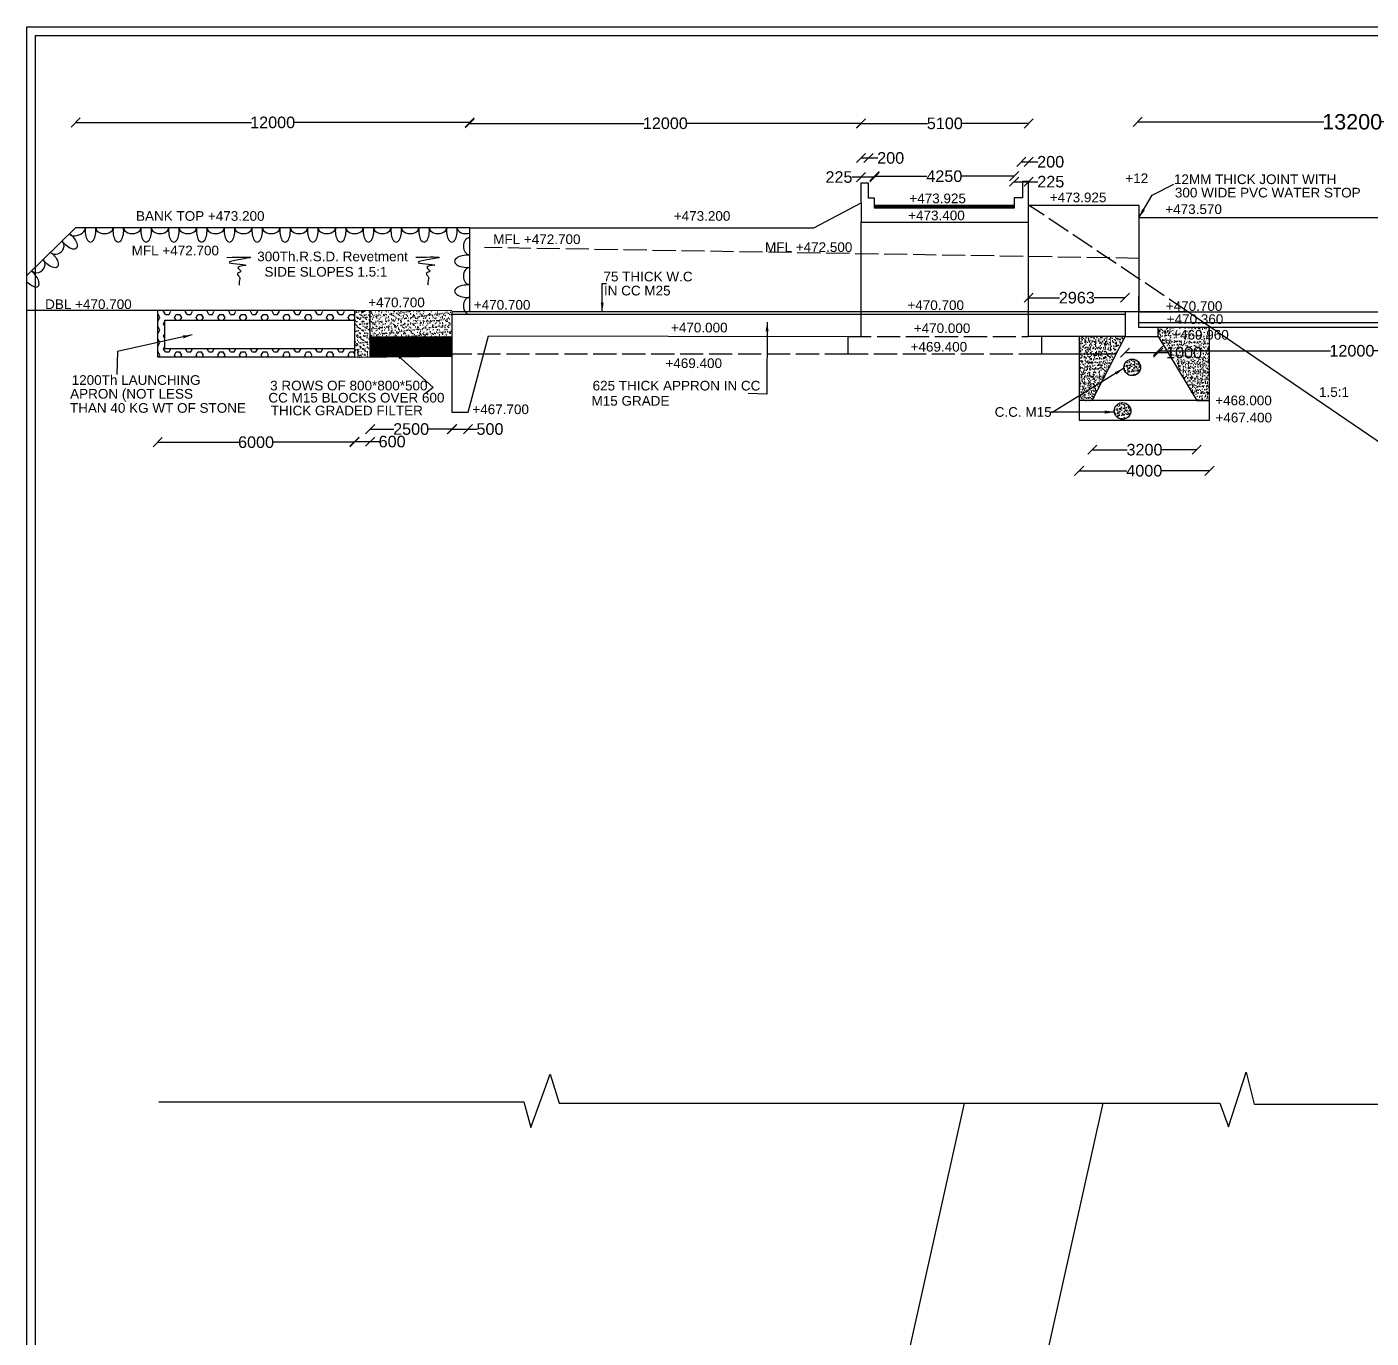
# Model space of a CAD drawing. Header units: millimetres. Extents: x 5124 to 6568637, y 2311 to 91879094.
# Drawn here: x 3337340 to 3351268, y 45951440 to 45965025 of the extents above; entities that cross this region are included whole.
import ezdxf

# ---------------------------------------------------------------- set-up
doc = ezdxf.new("R2010")
doc.units = ezdxf.units.MM
doc.header["$MEASUREMENT"] = 0
doc.linetypes.add('ACAD_ISO02W100', pattern=[15, 12, -3])
for name, color, linetype in [('DIMENSION', 7, 'Continuous'), ('DRAWING', 7, 'Continuous'), ('TEXT', 7, 'Continuous')]:
    doc.layers.add(name, color=color, linetype=linetype)
doc.styles.get("Standard").update_dxf_attribs({"font": 'arial.ttf', "height": 120})
doc.dimstyles.get("Standard").update_dxf_attribs({"dimtxt": 200, "dimasz": 110, "dimexe": 0.18, "dimexo": 0.0625, "dimgap": 0.09, "dimtad": 0, "dimtih": 1, "dimtoh": 1, "dimdec": 0, "dimzin": 0, "dimdsep": 46, "dimtxsty": 'Standard', "dimblk": 'OBLIQUE', "dimcen": 0.09, "dimse1": 1, "dimse2": 1, "dimadec": 0, "dimazin": 0, "dimtfac": 1, "dimtdec": 0, "dimtofl": 0, "dimtmove": 0, "dimatfit": 3, "dimfxl": 1, "dimtolj": 1, "dimtzin": 0, "dimarcsym": 0})
pattern_1 = [(50, (0, 0), (71.72601826, -6.2752135), [7.5, -82.5]), (355, (0, 0), (-13.87513336, 75.21921337), [6, -66]), (100.4514, (5.98, -0.52), (57.85093817, 68.94395421), [6.374019, -70.1142112]), (46.1842, (0, 20), (106.72410486, -16.55190143), [11.25, -123.75]), (96.6356, (8.89, 18.62), (93.46627055, 97.4117871), [9.5610288, -105.1713]), (351.1842, (0, 20), (93.46619451, 97.4118601), [9, -99]), (21, (10, 15), (59.69070521, -40.26188907), [7.5, -82.5]), (326, (10, 15), (24.33153319, 72.5150045), [6, -66]), (71.4514, (14.974, 11.645), (84.02226286, 32.25304967), [6.374019, -70.1142112]), (37.5, (0, 0), (1.215985532, 33.289385383), [0, -65.2, 0, -67, 0, -66.25]), (7.5, (0, 0), (26.306953744, 39.441171188), [0, -38.2, 0, -63.7, 0, -25.25]), (327.5, (-22.3, 0), (53.382243617, -2.255487173), [0, -25, 0, -78, 0, -103.5]), (317.5, (-32.3, 0), (58.318616934, 10.010498233), [0, -32.5, 0, -51.8, 0, -73.5])]
pattern_2 = [(37.5, (0, 0), (-1.574833953, 48.170594225), [0, -38, 0, -42.5, 0, -40.625]), (7.5, (0, 0), (44.24441763, 70.55365163), [0, -20.5, 0, -34.25, 0, -13.125]), (327.5, (-30.75, 0), (77.853546544, 0.14147634), [0, -12.5, 0, -45, 0, -58.75]), (317.5, (-30.75, 0), (75.15316511, 21.94188912), [0, -6.25, 0, -29.5, 0, -33.75])]

# ---------------------------------------------------------------- blocks, each defined once
blk = doc.blocks.new('_Oblique')
at = {"color": 0, "linetype": 'ByBlock', "lineweight": -2}
blk.add_line((-0.5, -0.5), (0.5, 0.5), dxfattribs=at)
blk = doc.blocks.new('*D34')
at = {"layer": 'Defpoints', "color": 0, "transparency": 16777216}
for p in [(3348850, 45964042), (3353295, 45964041), (3353295, 45964019)]:
    blk.add_point(p, dxfattribs=at)
at = {"layer": 'DIMENSION', "color": 0, "lineweight": -2, "transparency": 16777216}
for p, q in [((3348850, 45964041), (3350779, 45964041)), ((3353295, 45964041), (3351366, 45964041))]:
    blk.add_line(p, q, dxfattribs=at)
at = {"layer": 'DIMENSION', "color": 0, "lineweight": -2, "transparency": 16777216, "xscale": 95, "yscale": 95, "zscale": 95, "rotation": 180}
blk.add_blockref('_Oblique', (3348850, 45964041), dxfattribs=at)
at = {"layer": 'DIMENSION', "color": 0, "lineweight": -2, "transparency": 16777216, "xscale": 95, "yscale": 95, "zscale": 95}
blk.add_blockref('_Oblique', (3353295, 45964041), dxfattribs=at)
at = {"layer": 'DIMENSION', "color": 0, "transparency": 16777216, "insert": (3351072, 45964041), "char_height": 160, "attachment_point": 5}
blk.add_mtext('\\A1;13200', dxfattribs=at)
blk = doc.blocks.new('*D37')
at = {"layer": 'Defpoints', "color": 0, "transparency": 16777216}
for p in [(3347720, 45962219), (3347720, 45962074), (3348718, 45962074)]:
    blk.add_point(p, dxfattribs=at)
at = {"layer": 'DIMENSION', "color": 0, "lineweight": -2, "transparency": 16777216}
for p, q in [((3347720, 45962219), (3348039, 45962219)), ((3348718, 45962219), (3348399, 45962219))]:
    blk.add_line(p, q, dxfattribs=at)
at = {"layer": 'DIMENSION', "color": 0, "lineweight": -2, "transparency": 16777216, "xscale": 95, "yscale": 95, "zscale": 95, "rotation": 180}
blk.add_blockref('_Oblique', (3347720, 45962219), dxfattribs=at)
at = {"layer": 'DIMENSION', "color": 0, "lineweight": -2, "transparency": 16777216, "xscale": 95, "yscale": 95, "zscale": 95}
blk.add_blockref('_Oblique', (3348718, 45962219), dxfattribs=at)
at = {"layer": 'DIMENSION', "color": 0, "transparency": 16777216, "insert": (3348219, 45962219), "char_height": 120, "attachment_point": 5}
blk.add_mtext('\\A1;2963', dxfattribs=at)
blk = doc.blocks.new('*D38')
at = {"layer": 'Defpoints', "color": 0, "transparency": 16777216}
for p in [(3348718, 45961818), (3349061, 45961818), (3349061, 45961650)]:
    blk.add_point(p, dxfattribs=at)
at = {"layer": 'DIMENSION', "color": 0, "lineweight": -2, "transparency": 16777216}
for p, q in [((3348718, 45961650), (3349061, 45961650)), ((3349061, 45961650), (3349156, 45961650))]:
    blk.add_line(p, q, dxfattribs=at)
at = {"layer": 'DIMENSION', "color": 0, "lineweight": -2, "transparency": 16777216, "xscale": 95, "yscale": 95, "zscale": 95, "rotation": 180}
blk.add_blockref('_Oblique', (3348718, 45961650), dxfattribs=at)
at = {"layer": 'DIMENSION', "color": 0, "lineweight": -2, "transparency": 16777216, "xscale": 95, "yscale": 95, "zscale": 95}
blk.add_blockref('_Oblique', (3349061, 45961650), dxfattribs=at)
at = {"layer": 'DIMENSION', "color": 0, "transparency": 16777216, "insert": (3349330, 45961650), "char_height": 120, "attachment_point": 5}
blk.add_mtext('\\A1;1000', dxfattribs=at)
blk = doc.blocks.new('*D39')
at = {"layer": 'Defpoints', "color": 0, "transparency": 16777216}
for p in [(3348379, 45961153), (3349461, 45961153), (3349461, 45960644)]:
    blk.add_point(p, dxfattribs=at)
at = {"layer": 'DIMENSION', "color": 0, "lineweight": -2, "transparency": 16777216}
for p, q in [((3348379, 45960644), (3348741, 45960644)), ((3349461, 45960644), (3349099, 45960644))]:
    blk.add_line(p, q, dxfattribs=at)
at = {"layer": 'DIMENSION', "color": 0, "lineweight": -2, "transparency": 16777216, "xscale": 95, "yscale": 95, "zscale": 95, "rotation": 180}
blk.add_blockref('_Oblique', (3348379, 45960644), dxfattribs=at)
at = {"layer": 'DIMENSION', "color": 0, "lineweight": -2, "transparency": 16777216, "xscale": 95, "yscale": 95, "zscale": 95}
blk.add_blockref('_Oblique', (3349461, 45960644), dxfattribs=at)
at = {"layer": 'DIMENSION', "color": 0, "transparency": 16777216, "insert": (3348920, 45960644), "char_height": 120, "attachment_point": 5}
blk.add_mtext('\\A1;3200', dxfattribs=at)
blk = doc.blocks.new('*D40')
at = {"layer": 'Defpoints', "color": 0, "transparency": 16777216}
for p in [(3348243, 45960952), (3349593, 45960952), (3349593, 45960426)]:
    blk.add_point(p, dxfattribs=at)
at = {"layer": 'DIMENSION', "color": 0, "lineweight": -2, "transparency": 16777216}
for p, q in [((3348243, 45960426), (3348737, 45960426)), ((3349593, 45960426), (3349100, 45960426))]:
    blk.add_line(p, q, dxfattribs=at)
at = {"layer": 'DIMENSION', "color": 0, "lineweight": -2, "transparency": 16777216, "xscale": 95, "yscale": 95, "zscale": 95, "rotation": 180}
blk.add_blockref('_Oblique', (3348243, 45960426), dxfattribs=at)
at = {"layer": 'DIMENSION', "color": 0, "lineweight": -2, "transparency": 16777216, "xscale": 95, "yscale": 95, "zscale": 95}
blk.add_blockref('_Oblique', (3349593, 45960426), dxfattribs=at)
at = {"layer": 'DIMENSION', "color": 0, "transparency": 16777216, "insert": (3348918, 45960426), "char_height": 120, "attachment_point": 5}
blk.add_mtext('\\A1;4000', dxfattribs=at)
blk = doc.blocks.new('*D41')
at = {"layer": 'Defpoints', "color": 0, "transparency": 16777216}
for p in [(3349061, 45961650), (3353077, 45961669), (3353077, 45961650)]:
    blk.add_point(p, dxfattribs=at)
at = {"layer": 'DIMENSION', "color": 0, "lineweight": -2, "transparency": 16777216}
for p, q in [((3349061, 45961669), (3350849, 45961669)), ((3353077, 45961669), (3351289, 45961669))]:
    blk.add_line(p, q, dxfattribs=at)
at = {"layer": 'DIMENSION', "color": 0, "lineweight": -2, "transparency": 16777216, "xscale": 95, "yscale": 95, "zscale": 95, "rotation": 180}
blk.add_blockref('_Oblique', (3349061, 45961669), dxfattribs=at)
at = {"layer": 'DIMENSION', "color": 0, "lineweight": -2, "transparency": 16777216, "xscale": 95, "yscale": 95, "zscale": 95}
blk.add_blockref('_Oblique', (3353077, 45961669), dxfattribs=at)
at = {"layer": 'DIMENSION', "color": 0, "transparency": 16777216, "insert": (3351069, 45961669), "char_height": 120, "attachment_point": 5}
blk.add_mtext('\\A1;12000', dxfattribs=at)
blk = doc.blocks.new('*D72')
at = {"layer": 'Defpoints', "color": 0, "transparency": 16777216}
for p in [(3341928, 45964035), (3337845, 45962944), (3341928, 45962944)]:
    blk.add_point(p, dxfattribs=at)
at = {"layer": 'DIMENSION', "color": 0, "lineweight": -2, "transparency": 16777216}
for p, q in [((3337845, 45964035), (3339666, 45964035)), ((3341928, 45964035), (3340106, 45964035))]:
    blk.add_line(p, q, dxfattribs=at)
at = {"layer": 'DIMENSION', "color": 0, "lineweight": -2, "transparency": 16777216, "xscale": 95, "yscale": 95, "zscale": 95, "rotation": 180}
blk.add_blockref('_Oblique', (3337845, 45964035), dxfattribs=at)
at = {"layer": 'DIMENSION', "color": 0, "lineweight": -2, "transparency": 16777216, "xscale": 95, "yscale": 95, "zscale": 95}
blk.add_blockref('_Oblique', (3341928, 45964035), dxfattribs=at)
at = {"layer": 'DIMENSION', "color": 0, "transparency": 16777216, "insert": (3339886, 45964035), "char_height": 120, "attachment_point": 5}
blk.add_mtext('\\A1;12000', dxfattribs=at)
blk = doc.blocks.new('*D73')
at = {"layer": 'Defpoints', "color": 0, "transparency": 16777216}
for p in [(3341928, 45964035), (3345982, 45964026), (3345982, 45963405)]:
    blk.add_point(p, dxfattribs=at)
at = {"layer": 'DIMENSION', "color": 0, "lineweight": -2, "transparency": 16777216}
for p, q in [((3341928, 45964026), (3343735, 45964026)), ((3345982, 45964026), (3344175, 45964026))]:
    blk.add_line(p, q, dxfattribs=at)
at = {"layer": 'DIMENSION', "color": 0, "lineweight": -2, "transparency": 16777216, "xscale": 95, "yscale": 95, "zscale": 95, "rotation": 180}
blk.add_blockref('_Oblique', (3341928, 45964026), dxfattribs=at)
at = {"layer": 'DIMENSION', "color": 0, "lineweight": -2, "transparency": 16777216, "xscale": 95, "yscale": 95, "zscale": 95}
blk.add_blockref('_Oblique', (3345982, 45964026), dxfattribs=at)
at = {"layer": 'DIMENSION', "color": 0, "transparency": 16777216, "insert": (3343955, 45964026), "char_height": 120, "attachment_point": 5}
blk.add_mtext('\\A1;12000', dxfattribs=at)
blk = doc.blocks.new('*D74')
at = {"layer": 'Defpoints', "color": 0, "transparency": 16777216}
for p in [(3345982, 45964025), (3345982, 45963413), (3347720, 45963422)]:
    blk.add_point(p, dxfattribs=at)
at = {"layer": 'DIMENSION', "color": 0, "lineweight": -2, "transparency": 16777216}
for p, q in [((3345982, 45964025), (3346672, 45964025)), ((3347720, 45964025), (3347030, 45964025))]:
    blk.add_line(p, q, dxfattribs=at)
at = {"layer": 'DIMENSION', "color": 0, "lineweight": -2, "transparency": 16777216, "xscale": 95, "yscale": 95, "zscale": 95, "rotation": 180}
blk.add_blockref('_Oblique', (3345982, 45964025), dxfattribs=at)
at = {"layer": 'DIMENSION', "color": 0, "lineweight": -2, "transparency": 16777216, "xscale": 95, "yscale": 95, "zscale": 95}
blk.add_blockref('_Oblique', (3347720, 45964025), dxfattribs=at)
at = {"layer": 'DIMENSION', "color": 0, "transparency": 16777216, "insert": (3346851, 45964025), "char_height": 120, "attachment_point": 5}
blk.add_mtext('\\A1;5100', dxfattribs=at)
blk = doc.blocks.new('*D75')
at = {"layer": 'Defpoints', "color": 0, "transparency": 16777216}
for p in [(3346061, 45963667), (3345982, 45963405), (3346061, 45963405)]:
    blk.add_point(p, dxfattribs=at)
at = {"layer": 'DIMENSION', "color": 0, "lineweight": -2, "transparency": 16777216}
for p, q in [((3345982, 45963667), (3346061, 45963667)), ((3346061, 45963667), (3346156, 45963667))]:
    blk.add_line(p, q, dxfattribs=at)
at = {"layer": 'DIMENSION', "color": 0, "lineweight": -2, "transparency": 16777216, "xscale": 95, "yscale": 95, "zscale": 95, "rotation": 180}
blk.add_blockref('_Oblique', (3345982, 45963667), dxfattribs=at)
at = {"layer": 'DIMENSION', "color": 0, "lineweight": -2, "transparency": 16777216, "xscale": 95, "yscale": 95, "zscale": 95}
blk.add_blockref('_Oblique', (3346061, 45963667), dxfattribs=at)
at = {"layer": 'DIMENSION', "color": 0, "transparency": 16777216, "insert": (3346290, 45963667), "char_height": 120, "attachment_point": 5}
blk.add_mtext('\\A1;200', dxfattribs=at)
blk = doc.blocks.new('*D76')
at = {"layer": 'Defpoints', "color": 0, "transparency": 16777216}
for p in [(3345983, 45963469), (3345983, 45963250), (3346122, 45963250)]:
    blk.add_point(p, dxfattribs=at)
at = {"layer": 'DIMENSION', "color": 0, "lineweight": -2, "transparency": 16777216}
for p, q in [((3345983, 45963469), (3345888, 45963469)), ((3346122, 45963469), (3345983, 45963469))]:
    blk.add_line(p, q, dxfattribs=at)
at = {"layer": 'DIMENSION', "color": 0, "lineweight": -2, "transparency": 16777216, "xscale": 95, "yscale": 95, "zscale": 95, "rotation": 180}
blk.add_blockref('_Oblique', (3345983, 45963469), dxfattribs=at)
at = {"layer": 'DIMENSION', "color": 0, "lineweight": -2, "transparency": 16777216, "xscale": 95, "yscale": 95, "zscale": 95}
blk.add_blockref('_Oblique', (3346122, 45963469), dxfattribs=at)
at = {"layer": 'DIMENSION', "color": 0, "transparency": 16777216, "insert": (3345754, 45963469), "char_height": 120, "attachment_point": 5}
blk.add_mtext('\\A1;225', dxfattribs=at)
blk = doc.blocks.new('*D77')
at = {"layer": 'Defpoints', "color": 0, "transparency": 16777216}
for p in [(3346122, 45963469), (3347569, 45963478), (3347569, 45963253)]:
    blk.add_point(p, dxfattribs=at)
at = {"layer": 'DIMENSION', "color": 0, "lineweight": -2, "transparency": 16777216}
for p, q in [((3346122, 45963478), (3346664, 45963478)), ((3347569, 45963478), (3347027, 45963478))]:
    blk.add_line(p, q, dxfattribs=at)
at = {"layer": 'DIMENSION', "color": 0, "lineweight": -2, "transparency": 16777216, "xscale": 95, "yscale": 95, "zscale": 95, "rotation": 180}
blk.add_blockref('_Oblique', (3346122, 45963478), dxfattribs=at)
at = {"layer": 'DIMENSION', "color": 0, "lineweight": -2, "transparency": 16777216, "xscale": 95, "yscale": 95, "zscale": 95}
blk.add_blockref('_Oblique', (3347569, 45963478), dxfattribs=at)
at = {"layer": 'DIMENSION', "color": 0, "transparency": 16777216, "insert": (3346846, 45963478), "char_height": 120, "attachment_point": 5}
blk.add_mtext('\\A1;4250', dxfattribs=at)
blk = doc.blocks.new('*D78')
at = {"layer": 'Defpoints', "color": 0, "transparency": 16777216}
for p in [(3347720, 45963421), (3347569, 45963253), (3347720, 45963253)]:
    blk.add_point(p, dxfattribs=at)
at = {"layer": 'DIMENSION', "color": 0, "lineweight": -2, "transparency": 16777216}
for p, q in [((3347569, 45963421), (3347720, 45963421)), ((3347720, 45963421), (3347815, 45963421))]:
    blk.add_line(p, q, dxfattribs=at)
at = {"layer": 'DIMENSION', "color": 0, "lineweight": -2, "transparency": 16777216, "xscale": 95, "yscale": 95, "zscale": 95, "rotation": 180}
blk.add_blockref('_Oblique', (3347569, 45963421), dxfattribs=at)
at = {"layer": 'DIMENSION', "color": 0, "lineweight": -2, "transparency": 16777216, "xscale": 95, "yscale": 95, "zscale": 95}
blk.add_blockref('_Oblique', (3347720, 45963421), dxfattribs=at)
at = {"layer": 'DIMENSION', "color": 0, "transparency": 16777216, "insert": (3347949, 45963421), "char_height": 120, "attachment_point": 5}
blk.add_mtext('\\A1;225', dxfattribs=at)
blk = doc.blocks.new('*D79')
at = {"layer": 'Defpoints', "color": 0, "transparency": 16777216}
for p in [(3347720, 45963627), (3347644, 45963421), (3347720, 45963421)]:
    blk.add_point(p, dxfattribs=at)
at = {"layer": 'DIMENSION', "color": 0, "lineweight": -2, "transparency": 16777216}
for p, q in [((3347644, 45963627), (3347720, 45963627)), ((3347720, 45963627), (3347815, 45963627))]:
    blk.add_line(p, q, dxfattribs=at)
at = {"layer": 'DIMENSION', "color": 0, "lineweight": -2, "transparency": 16777216, "xscale": 95, "yscale": 95, "zscale": 95, "rotation": 180}
blk.add_blockref('_Oblique', (3347644, 45963627), dxfattribs=at)
at = {"layer": 'DIMENSION', "color": 0, "lineweight": -2, "transparency": 16777216, "xscale": 95, "yscale": 95, "zscale": 95}
blk.add_blockref('_Oblique', (3347720, 45963627), dxfattribs=at)
at = {"layer": 'DIMENSION', "color": 0, "transparency": 16777216, "insert": (3347948, 45963627), "char_height": 120, "attachment_point": 5}
blk.add_mtext('\\A1;200', dxfattribs=at)
blk = doc.blocks.new('*D80')
at = {"layer": 'Defpoints', "color": 0, "transparency": 16777216}
for p in [(3338694, 45961607), (3340735, 45961607), (3340735, 45960722)]:
    blk.add_point(p, dxfattribs=at)
at = {"layer": 'DIMENSION', "color": 0, "lineweight": -2, "transparency": 16777216}
for p, q in [((3338694, 45960722), (3339535, 45960722)), ((3340735, 45960722), (3339894, 45960722))]:
    blk.add_line(p, q, dxfattribs=at)
at = {"layer": 'DIMENSION', "color": 0, "lineweight": -2, "transparency": 16777216, "xscale": 95, "yscale": 95, "zscale": 95, "rotation": 180}
blk.add_blockref('_Oblique', (3338694, 45960722), dxfattribs=at)
at = {"layer": 'DIMENSION', "color": 0, "lineweight": -2, "transparency": 16777216, "xscale": 95, "yscale": 95, "zscale": 95}
blk.add_blockref('_Oblique', (3340735, 45960722), dxfattribs=at)
at = {"layer": 'DIMENSION', "color": 0, "transparency": 16777216, "insert": (3339714, 45960722), "char_height": 120, "attachment_point": 5}
blk.add_mtext('\\A1;6000', dxfattribs=at)
blk = doc.blocks.new('*D81')
at = {"layer": 'Defpoints', "color": 0, "transparency": 16777216}
for p in [(3340735, 45961607), (3340897, 45961607), (3340897, 45960728)]:
    blk.add_point(p, dxfattribs=at)
at = {"layer": 'DIMENSION', "color": 0, "lineweight": -2, "transparency": 16777216}
for p, q in [((3340735, 45960728), (3340897, 45960728)), ((3340897, 45960728), (3340992, 45960728))]:
    blk.add_line(p, q, dxfattribs=at)
at = {"layer": 'DIMENSION', "color": 0, "lineweight": -2, "transparency": 16777216, "xscale": 95, "yscale": 95, "zscale": 95, "rotation": 180}
blk.add_blockref('_Oblique', (3340735, 45960728), dxfattribs=at)
at = {"layer": 'DIMENSION', "color": 0, "lineweight": -2, "transparency": 16777216, "xscale": 95, "yscale": 95, "zscale": 95}
blk.add_blockref('_Oblique', (3340897, 45960728), dxfattribs=at)
at = {"layer": 'DIMENSION', "color": 0, "transparency": 16777216, "insert": (3341124, 45960728), "char_height": 120, "attachment_point": 5}
blk.add_mtext('\\A1;600', dxfattribs=at)
blk = doc.blocks.new('*D82')
at = {"layer": 'Defpoints', "color": 0, "transparency": 16777216}
for p in [(3340897, 45961605), (3341746, 45961627), (3341746, 45960858)]:
    blk.add_point(p, dxfattribs=at)
at = {"layer": 'DIMENSION', "color": 0, "lineweight": -2, "transparency": 16777216}
for p, q in [((3340897, 45960858), (3341141, 45960858)), ((3341746, 45960858), (3341501, 45960858))]:
    blk.add_line(p, q, dxfattribs=at)
at = {"layer": 'DIMENSION', "color": 0, "lineweight": -2, "transparency": 16777216, "xscale": 95, "yscale": 95, "zscale": 95, "rotation": 180}
blk.add_blockref('_Oblique', (3340897, 45960858), dxfattribs=at)
at = {"layer": 'DIMENSION', "color": 0, "lineweight": -2, "transparency": 16777216, "xscale": 95, "yscale": 95, "zscale": 95}
blk.add_blockref('_Oblique', (3341746, 45960858), dxfattribs=at)
at = {"layer": 'DIMENSION', "color": 0, "transparency": 16777216, "insert": (3341321, 45960858), "char_height": 120, "attachment_point": 5}
blk.add_mtext('\\A1;2500', dxfattribs=at)
blk = doc.blocks.new('*D83')
at = {"layer": 'Defpoints', "color": 0, "transparency": 16777216}
for p in [(3341743, 45961032), (3341911, 45961032), (3341911, 45960858)]:
    blk.add_point(p, dxfattribs=at)
at = {"layer": 'DIMENSION', "color": 0, "lineweight": -2, "transparency": 16777216}
for p, q in [((3341743, 45960858), (3341911, 45960858)), ((3341911, 45960858), (3342006, 45960858))]:
    blk.add_line(p, q, dxfattribs=at)
at = {"layer": 'DIMENSION', "color": 0, "lineweight": -2, "transparency": 16777216, "xscale": 95, "yscale": 95, "zscale": 95, "rotation": 180}
blk.add_blockref('_Oblique', (3341743, 45960858), dxfattribs=at)
at = {"layer": 'DIMENSION', "color": 0, "lineweight": -2, "transparency": 16777216, "xscale": 95, "yscale": 95, "zscale": 95}
blk.add_blockref('_Oblique', (3341911, 45960858), dxfattribs=at)
at = {"layer": 'DIMENSION', "color": 0, "transparency": 16777216, "insert": (3342138, 45960858), "char_height": 120, "attachment_point": 5}
blk.add_mtext('\\A1;500', dxfattribs=at)

msp = doc.modelspace()

# ---------------------------------------------------------------- hatches: boundary and pattern name
at = {"layer": 'DRAWING'}
h = msp.add_hatch(dxfattribs=at)
h.set_pattern_fill('HEX', color=256, scale=300, style=0)
h.paths.add_polyline_path([(3340734.7, 45961985.7), (3340734.7, 45962085.6), (3338693.7, 45962085.6), (3338693.7, 45961607.2), (3340734.7, 45961607.2), (3340734.7, 45961688.7), (3338768.5, 45961688.7), (3338768.5, 45961985.7)])
h = msp.add_hatch(dxfattribs=at)
h.set_pattern_fill('AR-SAND', color=256, scale=25, style=0)
h.set_pattern_definition(pattern_2)
h.paths.add_polyline_path([(3340896.6, 45962085.1), (3340734.7, 45962085.6), (3340734.7, 45961603.3), (3340896.6, 45961605.1)])
h = msp.add_hatch(dxfattribs=at)
h.set_pattern_fill('AR-SAND', color=256, scale=25, style=0)
h.set_pattern_definition(pattern_2)
h.paths.add_polyline_path([(3341743, 45962028.1), (3341742.4, 45962073.9), (3340896.6, 45962083.7), (3340896.6, 45961811.8), (3341743, 45961811.8)])
h = msp.add_hatch(dxfattribs=at)
h.set_pattern_fill('AR-CONC,_O', color=256, scale=10)
h.set_pattern_definition(pattern_1)
h.paths.add_polyline_path([(3349593.2, 45961910.7), (3349061.4, 45961910.7), (3349061.4, 45961818.4), (3349461, 45961153.2), (3349593.2, 45961153.2)])
h = msp.add_hatch(dxfattribs=at)
h.set_pattern_fill('AR-CONC,_O', color=256, scale=10)
h.set_pattern_definition(pattern_1)
h.paths.add_polyline_path([(3348718.5, 45961818.4), (3348243.5, 45961818.4), (3348243.5, 45961153.2), (3348379.1, 45961153.2)])
h = msp.add_hatch(dxfattribs=at)
h.set_pattern_fill('AR-CONC,_O', color=256, scale=10)
h.set_pattern_definition([(50, (-8901.53, 4869.25), (71.72601826, -6.2752135), [7.5, -82.5]), (355, (-8901.53, 4869.25), (-13.87513336, 75.21921337), [6, -66]), (100.4514, (-8895.55, 4868.724), (57.85093817, 68.94395421), [6.374019, -70.1142112]), (46.1842, (-8901.53, 4889.25), (106.72410486, -16.55190143), [11.25, -123.75]), (96.6356, (-8892.63, 4887.87), (93.46627055, 97.4117871), [9.5610288, -105.1713]), (351.1842, (-8901.53, 4889.25), (93.46619451, 97.4118601), [9, -99]), (21, (-8891.53, 4884.25), (59.69070521, -40.26188907), [7.5, -82.5]), (326, (-8891.53, 4884.25), (24.33153319, 72.5150045), [6, -66]), (71.4514, (-8886.554, 4880.89), (84.02226286, 32.25304967), [6.374019, -70.1142112]), (37.5, (-8901.528, 4869.247), (1.215985532, 33.289385383), [0, -65.2, 0, -67, 0, -66.25]), (7.5, (-8901.528, 4869.247), (26.306953744, 39.441171188), [0, -38.2, 0, -63.7, 0, -25.25]), (327.5, (-8923.828, 4869.247), (53.382243617, -2.255487173), [0, -25, 0, -78, 0, -103.5]), (317.5, (-8933.83, 4869.247), (58.318616934, 10.010498233), [0, -32.5, 0, -51.8, 0, -73.5])])
h.paths.add_polyline_path([(3348707.6, 45961497.6, 1), (3348879.6, 45961497.6, 1)])
h = msp.add_hatch(dxfattribs=at)
h.set_pattern_fill('AR-CONC,_O', color=256, scale=10)
h.set_pattern_definition([(50, (-9002.57, 4417.81), (71.72601826, -6.2752135), [7.5, -82.5]), (355, (-9002.57, 4417.81), (-13.87513336, 75.21921337), [6, -66]), (100.4514, (-8996.595, 4417.284), (57.85093817, 68.94395421), [6.374019, -70.1142112]), (46.1842, (-9002.57, 4437.81), (106.72410486, -16.55190143), [11.25, -123.75]), (96.6356, (-8993.68, 4436.43), (93.46627055, 97.4117871), [9.5610288, -105.1713]), (351.1842, (-9002.57, 4437.81), (93.46619451, 97.4118601), [9, -99]), (21, (-8992.57, 4432.81), (59.69070521, -40.26188907), [7.5, -82.5]), (326, (-8992.57, 4432.81), (24.33153319, 72.5150045), [6, -66]), (71.4514, (-8987.6, 4429.45), (84.02226286, 32.25304967), [6.374019, -70.1142112]), (37.5, (-9002.572, 4417.807), (1.215985532, 33.289385383), [0, -65.2, 0, -67, 0, -66.25]), (7.5, (-9002.572, 4417.807), (26.306953744, 39.441171188), [0, -38.2, 0, -63.7, 0, -25.25]), (327.5, (-9024.872, 4417.807), (53.382243617, -2.255487173), [0, -25, 0, -78, 0, -103.5]), (317.5, (-9034.87, 4417.807), (58.318616934, 10.010498233), [0, -32.5, 0, -51.8, 0, -73.5])])
h.paths.add_polyline_path([(3348606.5, 45961046.1, 1), (3348778.5, 45961046.1, 1)])

# ---------------------------------------------------------------- linework, layer by layer
at = {"layer": 'DIMENSION'}
msp.add_lwpolyline([(3338707.2, 45953886.2), (3342488.6, 45953886.2), (3342561, 45953621.2), (3342760, 45954175.4), (3342856.5, 45953874.2), (3349700.1, 45953874.2), (3349790, 45953627.2), (3349974.5, 45954194.3), (3350054.9, 45953863.5), (3359837, 45953863.5), (3359935.5, 45953601.6), (3360117.8, 45954170.3), (3360208.8, 45953876.8), (3367226.1, 45953876.8), (3367327.2, 45954151.2), (3367526.1, 45953610.5), (3367607.7, 45953858), (3377842.2, 45953858)], dxfattribs=at)
at = {"layer": 'DRAWING'}
for points in [[(3337339.5, 45965025.3), (3388705.8, 45965025.3), (3388705.8, 45927310.5), (3337339.5, 45927310.5)], [(3337429.6, 45964935.3), (3388615.7, 45964935.3), (3388615.7, 45927400.6), (3337429.6, 45927400.6)], [(3338768.5, 45961985.7), (3340734.7, 45961985.7), (3340734.7, 45961688.7), (3338768.5, 45961688.7)]]:
    msp.add_lwpolyline(points, close=True, dxfattribs=at)
for points in [[(3347719.6, 45963179.7), (3347719.6, 45963422), (3347654.7, 45963422), (3347654.7, 45963252.6), (3347569.3, 45963252.6), (3347569.3, 45963145.9), (3346122.4, 45963145.9), (3346122.4, 45963250.3), (3346061.4, 45963250.3), (3346061.4, 45963404.8), (3345981.9, 45963404.8), (3345984, 45963000.8)], [(3347719.6, 45962073.9), (3341928, 45962073.9), (3341928, 45962944.1), (3345493.9, 45962944.1), (3345982.9, 45963202.8)], [(3346122.4, 45963177.9), (3347569.3, 45963177.9)], [(3346122.4, 45963163.6), (3347569.3, 45963163.6)], [(3355416.5, 45958612.3), (3354630.5, 45958612.3), (3352958.8, 45960315.8), (3351950.8, 45960315.8), (3349370.5, 45962073.9), (3347719.6, 45962073.9), (3347719.6, 45963179.7), (3348861.9, 45963179.7), (3348861.9, 45962073.9)], [(3345984, 45961818.4), (3345984, 45963000.8), (3347719.6, 45963000.8)], [(3359935.5, 45963048.4), (3348861.9, 45963048.4)], [(3341928, 45962944.1), (3337844.6, 45962944.1), (3337339.5, 45962448.4)], [(3359935.5, 45962071.2), (3348861.9, 45962071.2), (3348861.9, 45962234.3)], [(3338693.7, 45962085.6), (3337339.5, 45962085.6)], [(3340734.7, 45962085.6), (3338693.7, 45962085.6), (3338693.7, 45961607.2), (3340734.7, 45961607.2)], [(3341742.3, 45962082.1), (3340734.7, 45962085.6), (3340734.7, 45961603.3), (3341743, 45961614.1)], [(3340896.6, 45961605.1), (3340896.6, 45962085.6)], [(3341928, 45962073.9), (3341742.4, 45962073.9), (3341743, 45962028.1)], [(3348718.5, 45962043.9), (3341743, 45962043.9), (3341743, 45961031.9), (3341910.8, 45961031.9), (3342122.6, 45961824.2), (3345848.5, 45961818.4)], [(3348718.5, 45961818.4), (3347719.6, 45961818.4), (3347719.6, 45962073.9)], [(3348718.5, 45962073.9), (3348718.5, 45961818.4), (3349061.4, 45961818.4), (3349061.4, 45961910.7)], [(3359935.5, 45961958.3), (3348861.9, 45961958.3), (3348861.9, 45962121.5)], [(3359935.5, 45961910.7), (3348861.9, 45961910.7), (3348861.9, 45962073.9)], [(3349061.4, 45961818.4), (3349461, 45961153.2), (3349593.2, 45961153.2), (3349593.2, 45961910.7)], [(3341745.6, 45961811.8), (3340896.6, 45961811.8)], [(3341745.6, 45961809.3), (3340896.6, 45961809.3)], [(3341745.6, 45961804.8), (3340896.6, 45961804.8)], [(3341745.6, 45961801), (3340896.6, 45961801)], [(3341745.6, 45961797.8), (3340896.6, 45961797.8)], [(3341745.6, 45961795.2), (3340896.6, 45961795.2)], [(3341745.6, 45961792.7), (3340896.6, 45961792.7)], [(3341745.6, 45961792.1), (3340896.6, 45961792.1)], [(3341745.6, 45961789.6), (3340896.6, 45961789.6)], [(3341745.6, 45961787), (3340896.6, 45961787)], [(3341745.6, 45961783.8), (3340896.6, 45961783.8)], [(3341745.6, 45961781.3), (3340896.6, 45961781.3)], [(3341745.6, 45961777.4), (3340896.6, 45961777.4)], [(3341745.6, 45961774.2), (3340896.6, 45961774.2)], [(3341745.6, 45961772.4), (3340896.6, 45961772.4)], [(3341745.6, 45961769.2), (3340896.6, 45961769.2)], [(3341745.6, 45961766), (3340896.6, 45961766)], [(3341745.6, 45961764.1), (3340896.6, 45961764.1)], [(3341745.6, 45961761.5), (3340896.6, 45961761.5)], [(3341745.6, 45961759.6), (3340896.6, 45961759.6)], [(3341745.6, 45961755.8), (3340896.6, 45961755.8)], [(3341745.6, 45961751.4), (3340896.6, 45961751.4)], [(3341745.6, 45961747.5), (3340896.6, 45961747.5)], [(3341745.6, 45961745.6), (3340896.6, 45961745.6)], [(3341745.6, 45961743.7), (3340896.6, 45961743.7)], [(3341745.6, 45961739.2), (3340896.6, 45961739.2)], [(3341745.6, 45961736), (3340896.6, 45961736)], [(3341745.6, 45961733.5), (3340896.6, 45961733.5)], [(3341745.6, 45961731), (3340896.6, 45961731)], [(3341745.6, 45961729), (3340896.6, 45961729)], [(3341745.6, 45961727.1), (3340896.6, 45961727.1)], [(3341745.6, 45961725.2), (3340896.6, 45961725.2)], [(3348623.8, 45961632.8), (3347856.2, 45961632.8), (3347856.2, 45961818.4)], [(3348243.5, 45961818.4), (3348243.5, 45960951.6), (3349593.2, 45960951.6), (3349593.2, 45961153.2), (3348243.5, 45961153.2)], [(3348379.1, 45961153.2), (3348718.5, 45961818.4)], [(3341745.6, 45961723.3), (3340896.6, 45961723.3)], [(3341745.6, 45961720.8), (3340896.6, 45961720.8)], [(3341745.6, 45961715.7), (3340896.6, 45961715.7)], [(3341745.6, 45961705.9), (3340896.6, 45961705.9)], [(3341745.6, 45961697.4), (3340896.6, 45961697.4)], [(3341745.6, 45961690.8), (3340896.6, 45961690.8)], [(3341745.6, 45961677.5), (3340896.6, 45961677.5)], [(3341745.6, 45961668.3), (3340896.6, 45961668.3)], [(3341745.6, 45961668.3), (3340896.6, 45961668.3)], [(3341745.6, 45961668.3), (3340896.6, 45961668.3)], [(3341745.6, 45961658), (3340896.6, 45961658)], [(3341745.6, 45961648.8), (3340896.6, 45961648.8)], [(3341745.6, 45961641.1), (3340896.6, 45961641.1)], [(3341745.6, 45961632.8), (3340896.6, 45961632.8)], [(3341745.6, 45961632.8), (3340896.6, 45961632.8)], [(3341745.6, 45961626.6), (3340896.6, 45961626.6)], [(3341745.6, 45961618.7), (3340896.6, 45961618.7)], [(3341745.6, 45961612.5), (3340896.6, 45961612.5)], [(3346083.3, 45943652.5), (3346083.3, 45949523.5), (3347055, 45953874.2)], [(3347520.3, 45943652.5), (3347520.3, 45949523.5), (3348491.9, 45953874.2)]]:
    msp.add_lwpolyline(points, dxfattribs=at)
at = {"layer": 'DRAWING', "linetype": 'ACAD_ISO02W100', "ltscale": 20}
for points in [[(3349374.5, 45962071.2), (3347719.6, 45963179.7)], [(3348861.9, 45962626.8), (3342082.8, 45962738.6)], [(3347856.2, 45961632.8), (3345848.5, 45961632.8), (3345848.5, 45961818.4), (3347719.6, 45961818.4)], [(3345848.5, 45961632.8), (3341745.6, 45961632.8)]]:
    msp.add_lwpolyline(points, dxfattribs=at)
at = {"layer": 'DRAWING'}
for centre in [(3348793.6, 45961497.6), (3348692.5, 45961046.1)]:
    msp.add_circle(centre, 86, dxfattribs=at)
at = {"layer": 'DRAWING', "extrusion": (0, 0, -1)}
for centre in [(3337765.2, 45962820.5), (3337568.8, 45962627.8)]:
    msp.add_ellipse(centre, major_axis=(88.1, -89.5), ratio=0.4615869, start_param=4.4504837, end_param=8.1175162, dxfattribs=at)
at = {"layer": 'DRAWING'}
for centre, major_axis, ratio, start_param, end_param in [((3337861.7, 45962913.5), (-79.4, -30.6), 0.5496126, 0, 3.1415927), ((3337999.1, 45962914.1), (-0.8, -118.4), 0.4683225, 4.460012, 8.1130018), ((3338143.3, 45962944.1), (-90.4, 0), 0.6756878, 0, 3.1415927), ((3338287.1, 45962914.1), (-0.8, -118.4), 0.4683225, 4.460012, 8.1130018), ((3338431.3, 45962944.1), (-90.4, 0), 0.6756878, 0, 3.1415927), ((3338575.1, 45962914.1), (-0.8, -118.4), 0.4683225, 4.460012, 8.1130018), ((3338719.3, 45962944.1), (-90.4, 0), 0.6756878, 0, 3.1415927), ((3338863.1, 45962914.1), (-0.8, -118.4), 0.4683225, 4.460012, 8.1130018), ((3339007.2, 45962944.1), (-90.4, 0), 0.6756878, 0, 3.1415927), ((3339151.1, 45962914.1), (-0.8, -118.4), 0.4683225, 4.460012, 8.1130018), ((3339295.2, 45962944.1), (-90.4, 0), 0.6756878, 0, 3.1415927), ((3339439.1, 45962914.1), (-0.8, -118.4), 0.4683225, 4.460012, 8.1130018), ((3339583.2, 45962944.1), (-90.4, 0), 0.6756878, 0, 3.1415927), ((3339727.1, 45962914.1), (-0.8, -118.4), 0.4683225, 4.460012, 8.1130018), ((3339871.2, 45962944.1), (-90.4, 0), 0.6756878, 0, 3.1415927), ((3340015, 45962914.1), (-0.8, -118.4), 0.4683225, 4.460012, 8.1130018), ((3340159.2, 45962944.1), (-90.4, 0), 0.6756878, 0, 3.1415927), ((3340303, 45962914.1), (-0.8, -118.4), 0.4683225, 4.460012, 8.1130018), ((3340447.2, 45962944.1), (-90.4, 0), 0.6756878, 0, 3.1415927), ((3340591, 45962914.1), (-0.8, -118.4), 0.4683225, 4.460012, 8.1130018), ((3340735.2, 45962944.1), (-90.4, 0), 0.6756878, 0, 3.1415927), ((3340879, 45962914.1), (-0.8, -118.4), 0.4683225, 4.460012, 8.1130018), ((3341023.2, 45962944.1), (-90.4, 0), 0.6756878, 0, 3.1415927), ((3341167, 45962914.1), (-0.8, -118.4), 0.4683225, 4.460012, 8.1130018), ((3341311.2, 45962944.1), (-90.4, 0), 0.6756878, 0, 3.1415927), ((3341455, 45962914.1), (-0.8, -118.4), 0.4683225, 4.460012, 8.1130018), ((3341599.1, 45962944.1), (-90.4, 0), 0.6756878, 0, 3.1415927), ((3341743, 45962914.1), (-0.8, -118.4), 0.4683225, 4.460012, 8.1130018), ((3341887.1, 45962944.1), (-90.4, 0), 0.6756878, 0, 2.04025), ((3341928, 45962752.7), (0, -88.2), 0.7436143, 3.1415927, 6.2831853), ((3337645.8, 45962749), (-59.9, -58.7), 0.8725923, 0, 3.1415927), ((3337449.4, 45962556.3), (-59.9, -58.7), 0.8725923, 0, 3.1415927), ((3341912.6, 45962596.1), (-140.6, 0), 0.461637, 4.6025046, 7.963866), ((3337366.2, 45962439.7), (91.9, -103.1), 0.4132328, 4.879547, 8.0554578), ((3341928, 45962443.4), (0, -88.2), 0.7436143, 3.1415927, 6.2831853), ((3341912.6, 45962286.8), (-140.6, 0), 0.461637, 4.6025046, 7.963866), ((3341928, 45962134.1), (0, -88.2), 0.7436143, 3.1415927, 6.2831853)]:
    msp.add_ellipse(centre, major_axis=major_axis, ratio=ratio, start_param=start_param, end_param=end_param, dxfattribs=at)
for points in [[(3339412.6, 45962636.6), (3339646.1, 45962632.2), (3339439.2, 45962581), (3339603.8, 45962554.3), (3339526, 45962529.9), (3339557.1, 45962494.3), (3339521.6, 45962469.9), (3339546, 45962425.4), (3339541.6, 45962401), (3339539.4, 45962349.9)], [(3341369.4, 45962637.7), (3341602.9, 45962633.2), (3341395.9, 45962582.1), (3341560.6, 45962555.4), (3341482.8, 45962531), (3341513.9, 45962495.4), (3341478.4, 45962471), (3341502.8, 45962426.5), (3341498.4, 45962402.1), (3341496.2, 45962351)]]:
    msp.add_spline(points, degree=3, dxfattribs=at)

# ---------------------------------------------------------------- texts
at = {"layer": 'TEXT'}
for s, p in [('+12', (3348721.5, 45963406.4)), ('12MM THICK JOINT WITH ', (3349225.2, 45963396.5)), ('+473.925', (3346483.3, 45963198.4)), ('+473.925', (3347938.9, 45963208.6)), ('300 WIDE PVC WATER STOP', (3349235.1, 45963258)), ('BANK TOP +473.200', (3338470.4, 45963016)), (' +473.200', (3344003.7, 45963016.2)), ('+473.400', (3346471.1, 45963021.7)), ('+473.570', (3349135.6, 45963086.2)), ('MFL +472.700', (3342171.4, 45962775.1)), ('MFL +472.700', (3338425.2, 45962657.9)), ('300Th.R.S.D. Revetment', (3339726.6, 45962596.9)), ('MFL +472.500', (3344988.2, 45962693.1)), ('SIDE SLOPES 1.5:1', (3339801.7, 45962437.9)), ('75 THICK W.C', (3343313.8, 45962388.2)), ('IN CC M25', (3343318.7, 45962242.8)), ('DBL +470.700', (3337528.6, 45962101.9)), (' +470.700', (3340837.3, 45962120.5)), (' +470.700', (3341931.7, 45962095.7)), ('+470.700', (3346463.3, 45962092.1)), ('+470.700', (3349140.6, 45962082.6)), ('+470.360', (3349150.4, 45961947.1)), ('+470.000', (3344013.6, 45961859.8)), ('+470.000', (3346529.1, 45961853.2)), ('+469.960', (3349206.7, 45961785.3)), ('+469.400', (3346496.2, 45961660.9)), ('+469.400', (3343956.1, 45961490.5)), ('1200Th LAUNCHING ', (3337803.7, 45961316.3)), ('3 ROWS OF 800*800*500', (3339860.3, 45961258.9)), ('625 THICK APPRON IN CC', (3343201.3, 45961258)), ('APRON (NOT LESS', (3337787.6, 45961173.8)), ('CC M15 BLOCKS OVER 600', (3339841.8, 45961133.2)), ('M15 GRADE', (3343190.2, 45961100.7)), ('+468.000', (3349653, 45961104.9)), ('1.5:1', (3350728.2, 45961191.6)), ('THAN 40 KG WT OF STONE', (3337785.8, 45961027.2)), ('THICK GRADED FILTER', (3339867.1, 45961000.1)), ('+467.700', (3341955.3, 45961013)), ('C.C. M15  ', (3347367.8, 45960985.2)), ('+467.400', (3349655.2, 45960927.1))]:
    msp.add_text(s, height=100, dxfattribs=at).set_placement(p)

# ---------------------------------------------------------------- dimensions: what is measured, and where the dimension line sits
at = {"layer": 'DIMENSION'}
for base, p1, p2, text, override, picture, middle in [((3341928, 45964034.8), (3337844.6, 45962944.1), (3341928, 45962944.1), '12000', {"dimasz": 95, "dimarcsym": 1}, '*D72', (3339886.3, 45964034.8)), ((3345981.9, 45964025.5), (3341928, 45964034.8), (3345981.9, 45963404.8), '12000', {"dimasz": 95, "dimarcsym": 1}, '*D73', (3343954.9, 45964025.5)), ((3345981.8, 45964025.3), (3347719.6, 45963422), (3345981.8, 45963412.8), '5100', {"dimasz": 95, "dimarcsym": 1}, '*D74', (3346850.7, 45964025.3)), ((3353294.8, 45964040.7), (3348850, 45964042.1), (3353294.8, 45964018.8), '13200', {"dimasz": 95, "dimarcsym": 1}, '*D34', (3351072.4, 45964040.7)), ((3346061.4, 45963666.7), (3345981.9, 45963404.8), (3346061.4, 45963404.8), '200', {"dimasz": 95, "dimarcsym": 1}, '*D75', (3346289.9, 45963666.7)), ((3347719.6, 45963626.8), (3347644.4, 45963420.6), (3347719.6, 45963420.6), '200', {"dimasz": 95, "dimarcsym": 1}, '*D79', (3347948.1, 45963626.8)), ((3345982.7, 45963469.4), (3346122.4, 45963250.3), (3345982.7, 45963249.5), '225', {"dimasz": 95, "dimarcsym": 1}, '*D76', (3345753.5, 45963469.4)), ((3347569.3, 45963478.3), (3346122.4, 45963469.4), (3347569.3, 45963252.6), '4250', {"dimasz": 95, "dimarcsym": 1}, '*D77', (3346845.8, 45963478.3)), ((3347719.6, 45963420.6), (3347569.3, 45963252.6), (3347719.6, 45963252.6), '225', {"dimasz": 95, "dimarcsym": 1}, '*D78', (3347948.7, 45963420.6)), ((3347719.6, 45962218.5), (3348718.5, 45962073.9), (3347719.6, 45962073.9), '2963', {"dimasz": 95, "dimarcsym": 1}, '*D37', (3348219, 45962218.5)), ((3349061.4, 45961649.7), (3348718.5, 45961818.4), (3349061.4, 45961818.4), '1000', {"dimasz": 95, "dimarcsym": 1}, '*D38', (3349329.8, 45961649.7)), ((3353077.4, 45961669.4), (3349061.4, 45961649.7), (3353077.4, 45961649.7), '12000', {"dimasz": 95, "dimarcsym": 1}, '*D41', (3351069.4, 45961669.4)), ((3340734.7, 45960722), (3338693.7, 45961607.2), (3340734.7, 45961607.2), '6000', {"dimasz": 95, "dimarcsym": 1}, '*D80', (3339714.2, 45960722)), ((3340896.6, 45960727.7), (3340734.7, 45961607.2), (3340896.6, 45961607.2), '600', {"dimasz": 95, "dimarcsym": 1}, '*D81', (3341124.3, 45960727.7)), ((3341745.6, 45960857.8), (3340896.6, 45961605.1), (3341745.6, 45961626.6), '2500', {"dimasz": 95, "dimarcsym": 1}, '*D82', (3341321.1, 45960857.8)), ((3341910.8, 45960857.8), (3341743, 45961031.9), (3341910.8, 45961031.9), '500', {"dimasz": 95, "dimarcsym": 1}, '*D83', (3342138.2, 45960857.8)), ((3349461, 45960644.1), (3348379.1, 45961153.2), (3349461, 45961153.2), '3200', {"dimtxt": 120, "dimasz": 95, "dimarcsym": 1}, '*D39', (3348920.1, 45960644.1)), ((3349593.2, 45960425.5), (3348243.5, 45960951.6), (3349593.2, 45960951.6), '4000', {"dimasz": 95, "dimarcsym": 1}, '*D40', (3348918.3, 45960425.5))]:
    dim = msp.add_linear_dim(base=base, p1=p1, p2=p2, text=text, dimstyle='Standard', override=override, dxfattribs=at)
    dim.commit()
    dim.dimension.update_dxf_attribs({"geometry": picture, "text_midpoint": middle})

# ---------------------------------------------------------------- leaders
for points in [[(3348861.9, 45963048.4), (3348997.9, 45963281.2), (3349225.2, 45963396.5)], [(3343300.8, 45962073.9), (3343300.8, 45962366.3), (3343344.6, 45962366.3)], [(3345010.3, 45961965.3), (3345005, 45961219.8), (3344812.8, 45961225.3)], [(3339051, 45961833.4), (3338278.7, 45961660.7), (3338273.2, 45961423.4)], [(3341142.6, 45961658), (3341549.6, 45961288.7), (3341471.2, 45961228.5)], [(3348702.2, 45961485.8), (3347961.1, 45961027)], [(3348601.1, 45961034.3), (3347948.2, 45961034.3)]]:
    msp.add_leader(points, dimstyle='Standard', override={"dimasz": 95, "dimgap": 0.09, "dimtad": 0, "dimarcsym": 1}, dxfattribs=at)
at = {"layer": 'DRAWING'}
msp.add_leader([(3348610.7, 45961034.3), (3348068.6, 45961034.3)], dimstyle='Standard', override={"dimasz": 95, "dimgap": 0.09, "dimtad": 0, "dimarcsym": 1}, dxfattribs=at)

doc.saveas('drawing.dxf')
